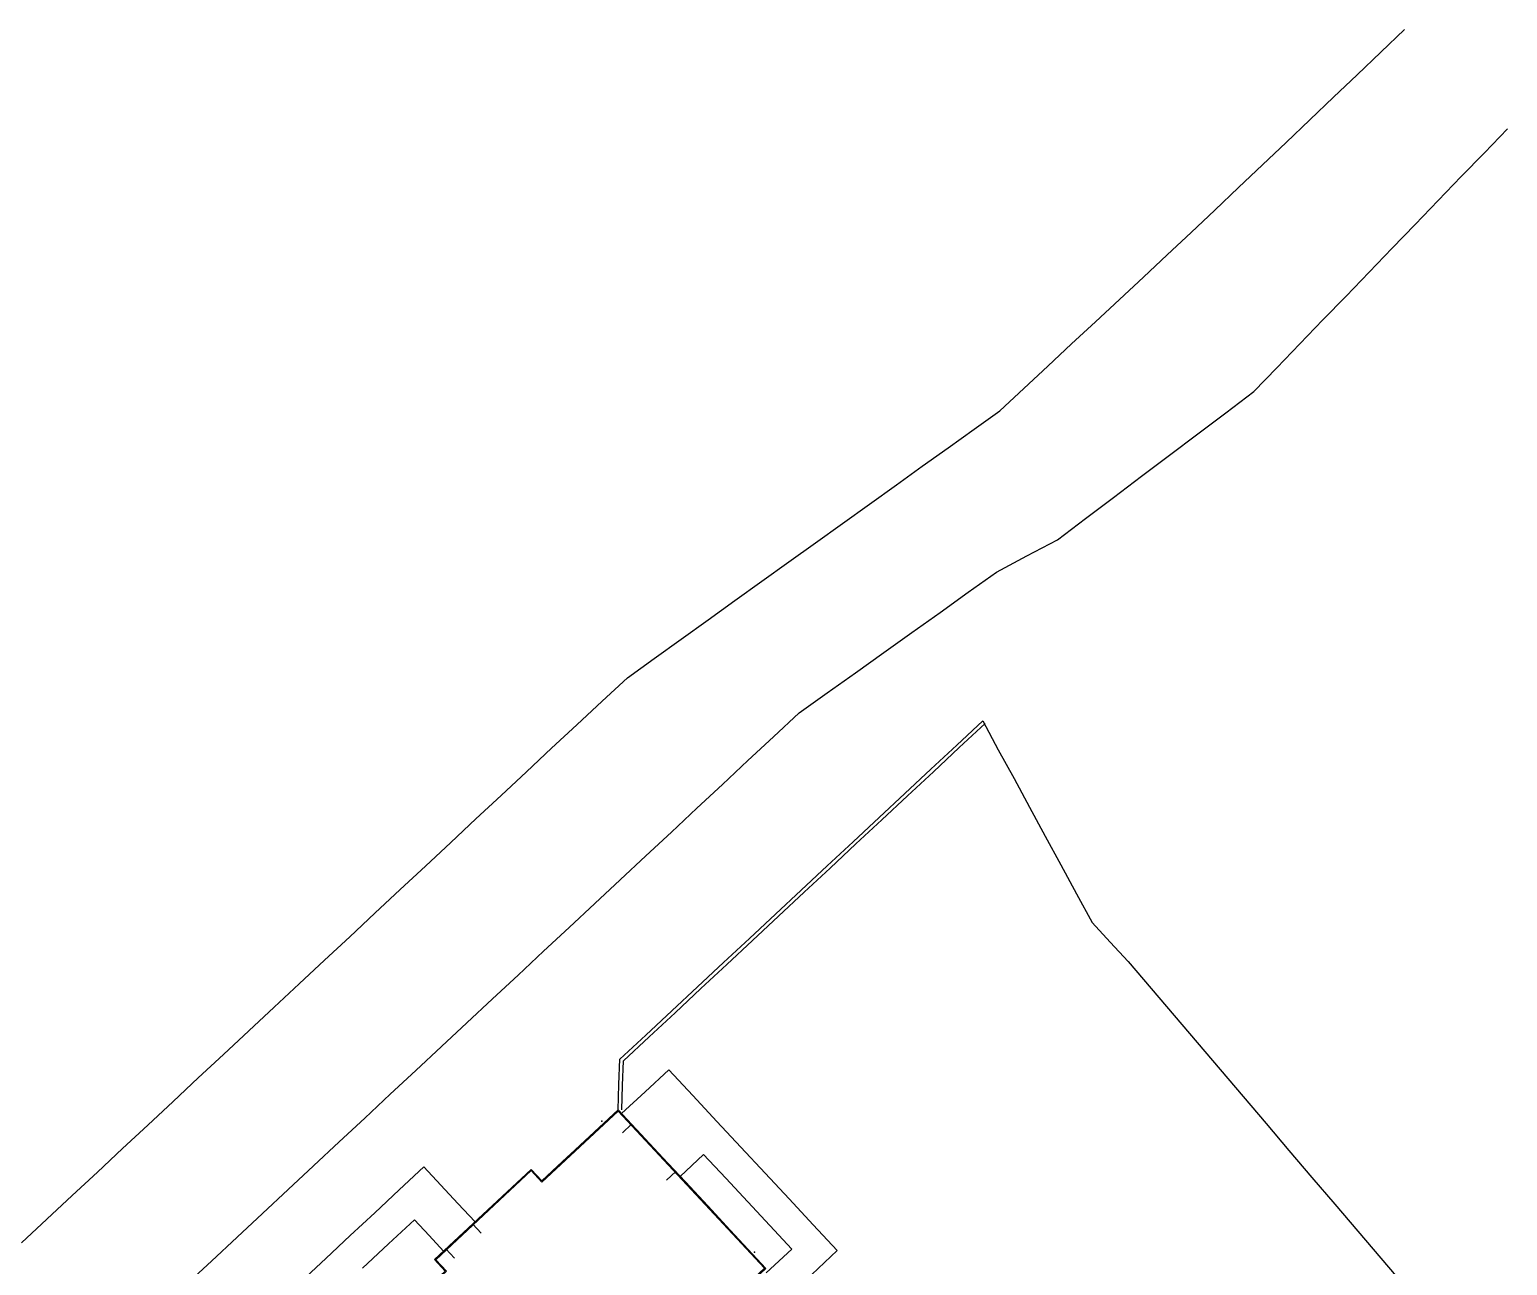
# Model space of a CAD drawing. Header units: metres. Extents: x 337936 to 338469, y 373266 to 374026.
# Drawn here: x 338285.5 to 338326.87, y 373610.61 to 373645.19 of the extents above; entities that cross this region are included whole.
import ezdxf

# ---------------------------------------------------------------- set-up
doc = ezdxf.new("R2010")
doc.units = ezdxf.units.M
for name, color, linetype in [('3D_LINES', 3, 'Continuous'), ('3D_Points', 1, 'Continuous'), ('PLOTS EXTERNAL LEVEL', 6, 'Continuous'), ('PLOTS FFL', 5, 'Continuous')]:
    doc.layers.add(name, color=color, linetype=linetype)

msp = doc.modelspace()

# ---------------------------------------------------------------- linework, layer by layer
at = {"layer": '3D_LINES'}
for points in [[(338285.28, 373611.24, 33.733), (338285.987, 373611.899, 33.733), (338286.693, 373612.558, 33.733), (338287.4, 373613.217, 33.733), (338288.106, 373613.875, 33.733), (338288.813, 373614.534, 33.733), (338289.519, 373615.193, 33.733), (338290.226, 373615.852, 33.733), (338290.932, 373616.511, 33.733), (338291.639, 373617.17, 33.735), (338292.345, 373617.828, 33.748), (338293.052, 373618.487, 33.749), (338293.758, 373619.146, 33.748), (338294.465, 373619.805, 33.748), (338295.171, 373620.464, 33.748), (338295.878, 373621.123, 33.747), (338296.584, 373621.781, 33.746), (338297.291, 373622.44, 33.786), (338297.997, 373623.099, 33.841), (338298.704, 373623.758, 33.897), (338299.41, 373624.417, 33.953), (338300.117, 373625.075, 33.953), (338300.823, 373625.734, 33.953), (338301.53, 373626.393, 33.953), (338302.236, 373627.052, 33.953), (338302.989, 373627.591, 33.953), (338303.742, 373628.131, 33.953), (338304.495, 373628.67, 33.953), (338305.248, 373629.21, 33.953), (338306.001, 373629.749, 33.953), (338306.754, 373630.289, 33.953), (338307.507, 373630.828, 33.953), (338308.26, 373631.367, 33.953), (338309.013, 373631.907, 33.953), (338309.766, 373632.446, 33.953), (338310.491, 373632.966, 33.953), (338311.216, 373633.485, 33.953), (338311.941, 373634.004, 33.953), (338312.665, 373634.523, 33.953), (338313.335, 373635.146, 33.953), (338314.004, 373635.768, 33.953), (338314.673, 373636.391, 33.953), (338315.342, 373637.013, 33.953), (338316.012, 373637.636, 33.953), (338316.681, 373638.258, 33.953), (338317.35, 373638.881, 33.953), (338318.019, 373639.504, 33.953), (338318.683, 373640.135, 33.953), (338319.347, 373640.766, 33.953), (338320.011, 373641.398, 33.953), (338320.675, 373642.029, 33.953), (338321.339, 373642.661, 33.953), (338322.002, 373643.292, 33.953), (338322.666, 373643.924, 33.953), (338323.33, 373644.555, 33.953), (338323.994, 373645.187, 33.953)], [(338289.879, 373610.06, 33.741), (338290.594, 373610.727, 33.741), (338291.31, 373611.393, 33.741), (338292.025, 373612.06, 33.741), (338292.74, 373612.727, 33.741), (338293.455, 373613.394, 33.741), (338294.17, 373614.061, 33.741), (338294.885, 373614.728, 33.741), (338295.6, 373615.395, 33.741), (338296.316, 373616.062, 33.743), (338297.031, 373616.729, 33.749), (338297.746, 373617.395, 33.749), (338298.461, 373618.062, 33.749), (338299.176, 373618.729, 33.747), (338299.891, 373619.396, 33.792), (338300.607, 373620.063, 33.848), (338301.322, 373620.73, 33.904), (338302.037, 373621.397, 33.96), (338302.752, 373622.064, 33.96), (338303.467, 373622.731, 33.96), (338304.182, 373623.397, 33.96), (338304.898, 373624.064, 33.96), (338305.613, 373624.731, 33.96), (338306.328, 373625.398, 33.96), (338307.043, 373626.065, 33.96), (338307.832, 373626.628, 33.96), (338308.622, 373627.191, 33.96), (338309.411, 373627.754, 33.96), (338310.201, 373628.317, 33.96), (338310.99, 373628.88, 33.96), (338311.779, 373629.443, 33.96), (338312.569, 373630.006, 33.96), (338313.421, 373630.46, 33.96), (338314.274, 373630.913, 33.96), (338315.06, 373631.505, 33.96), (338315.845, 373632.097, 33.96), (338316.63, 373632.689, 33.96), (338317.416, 373633.28, 33.96), (338318.201, 373633.872, 33.96), (338318.986, 373634.464, 33.96), (338319.771, 373635.056, 33.96), (338320.417, 373635.724, 33.96), (338321.062, 373636.393, 33.96), (338321.708, 373637.061, 33.96), (338322.353, 373637.729, 33.96), (338322.999, 373638.398, 33.96), (338323.644, 373639.066, 33.96), (338324.29, 373639.734, 33.96), (338324.935, 373640.403, 33.96), (338325.58, 373641.071, 33.96), (338326.226, 373641.74, 33.96), (338326.871, 373642.408, 33.96)], [(338301.978, 373614.96, 33.749), (338302.002, 373615.666, 33.751), (338302.027, 373616.373, 33.777), (338302.752, 373617.049, 33.834), (338303.478, 373617.726, 33.891), (338304.203, 373618.402, 33.948), (338304.928, 373619.079, 33.948), (338305.654, 373619.755, 33.948), (338306.379, 373620.431, 33.948), (338307.104, 373621.108, 33.948), (338307.83, 373621.784, 33.948), (338308.555, 373622.461, 33.948), (338309.28, 373623.137, 33.948), (338310.006, 373623.813, 33.948), (338310.731, 373624.49, 33.948), (338311.457, 373625.166, 33.948), (338312.182, 373625.843, 33.948)], [(338302.078, 373614.956, 33.749), (338302.101, 373615.642, 33.754), (338302.125, 373616.328, 33.78), (338302.849, 373617.002, 33.837), (338303.572, 373617.677, 33.894), (338304.295, 373618.351, 33.951), (338305.018, 373619.026, 33.951), (338305.741, 373619.7, 33.951), (338306.465, 373620.374, 33.951), (338307.188, 373621.049, 33.951), (338307.911, 373621.723, 33.951), (338308.634, 373622.398, 33.951), (338309.357, 373623.072, 33.951), (338310.081, 373623.746, 33.951), (338310.804, 373624.421, 33.951), (338311.527, 373625.095, 33.951), (338312.25, 373625.769, 33.951)], [(338312.182, 373625.843, 0), (338312.62, 373625.037, 0), (338313.059, 373624.23, 0), (338313.497, 373623.424, 0), (338313.935, 373622.618, 0), (338314.373, 373621.812, 0), (338314.812, 373621.006, 0), (338315.25, 373620.2, 0), (338315.752, 373619.654, 0), (338316.254, 373619.107, 0), (338316.897, 373618.353, 0), (338317.54, 373617.598, 0), (338318.183, 373616.843, 0), (338318.826, 373616.089, 0), (338319.47, 373615.334, 0), (338320.113, 373614.58, 0), (338320.756, 373613.825, 0), (338321.399, 373613.07, 0), (338322.042, 373612.316, 0), (338322.685, 373611.561, 0), (338323.329, 373610.807, 0), (338323.972, 373610.052, 0)], [(338306.124, 373610.397, 33.734), (338306.84, 373611.065, 33.8), (338306.223, 373611.726, 33.796), (338305.606, 373612.388, 33.793), (338304.989, 373613.05, 33.789), (338304.371, 373613.712, 33.786), (338303.713, 373613.098, 33.75), (338303.168, 373613.683, 33.749), (338302.622, 373614.268, 33.749), (338302.076, 373614.854, 33.749), (338302.735, 373615.467, 33.776), (338303.393, 373616.081, 33.828), (338304.067, 373615.358, 33.832), (338304.741, 373614.635, 33.836), (338305.416, 373613.912, 33.84), (338306.09, 373613.189, 33.843), (338306.764, 373612.466, 33.847), (338307.438, 373611.743, 33.851), (338308.112, 373611.02, 33.855), (338307.399, 373610.355, 33.799)], [(338297.137, 373610.446, 33.746), (338296.837, 373610.768, 33.746), (338297.514, 373611.399, 33.746), (338298.191, 373612.03, 33.746), (338298.868, 373612.662, 33.746), (338299.545, 373613.293, 33.746), (338299.845, 373612.971, 33.746), (338300.423, 373613.51, 33.746), (338301.001, 373614.049, 33.746), (338301.578, 373614.587, 33.746), (338301.978, 373614.96, 33.746), (338302.605, 373614.287, 33.746), (338303.232, 373613.614, 33.746), (338303.86, 373612.941, 33.746), (338304.487, 373612.269, 33.746), (338305.114, 373611.596, 33.746), (338305.742, 373610.923, 33.746), (338306.114, 373610.524, 33.746)], [(338302.354, 373614.556, 33.749), (338302.097, 373614.315, 33.75)], [(338293.106, 373610.16, 33.745), (338293.793, 373610.8, 33.745), (338294.479, 373611.44, 33.745), (338295.166, 373612.081, 33.745), (338295.853, 373612.721, 33.745), (338296.54, 373613.362, 33.745), (338297.017, 373612.85, 33.747), (338297.495, 373612.338, 33.748), (338297.972, 373611.826, 33.749), (338297.533, 373611.417, 33.749), (338297.094, 373611.007, 33.749), (338296.685, 373611.446, 33.748), (338296.276, 373611.885, 33.747), (338295.549, 373611.208, 33.747), (338294.823, 373610.53, 33.747)], [(338303.589, 373613.232, 33.75), (338303.331, 373612.991, 33.752)], [(338298.147, 373611.508, 33.75), (338297.907, 373611.765, 33.749)], [(338297.4, 373610.81, 33.75), (338297.159, 373611.068, 33.749)]]:
    msp.add_polyline3d(points, dxfattribs=at)
at = {"layer": '3D_Points'}
for p in [(338301.526, 373614.644, 33.75), (338305.798, 373610.976, 33.75)]:
    msp.add_point(p, dxfattribs=at)
at = {"layer": 'PLOTS EXTERNAL LEVEL'}
msp.add_polyline3d([(338306.114, 373610.524, 33.9), (338301.978, 373614.96, 33.9), (338299.845, 373612.971, 33.9), (338299.545, 373613.293, 33.9), (338296.837, 373610.768, 33.9), (338297.137, 373610.446, 33.9), (338294.826, 373608.291, 33.9), (338298.963, 373603.855, 33.9), (338306.114, 373610.524, 33.9)], dxfattribs=at)
at = {"layer": 'PLOTS FFL'}
msp.add_polyline3d([(338306.079, 373610.525, 33.9), (338298.964, 373603.891, 33.9), (338294.862, 373608.29, 33.9), (338297.173, 373610.445, 33.9), (338296.873, 373610.767, 33.9), (338299.544, 373613.258, 33.9), (338299.844, 373612.936, 33.9), (338301.976, 373614.924, 33.9), (338306.079, 373610.525, 33.9)], dxfattribs=at)

doc.saveas('drawing.dxf')
